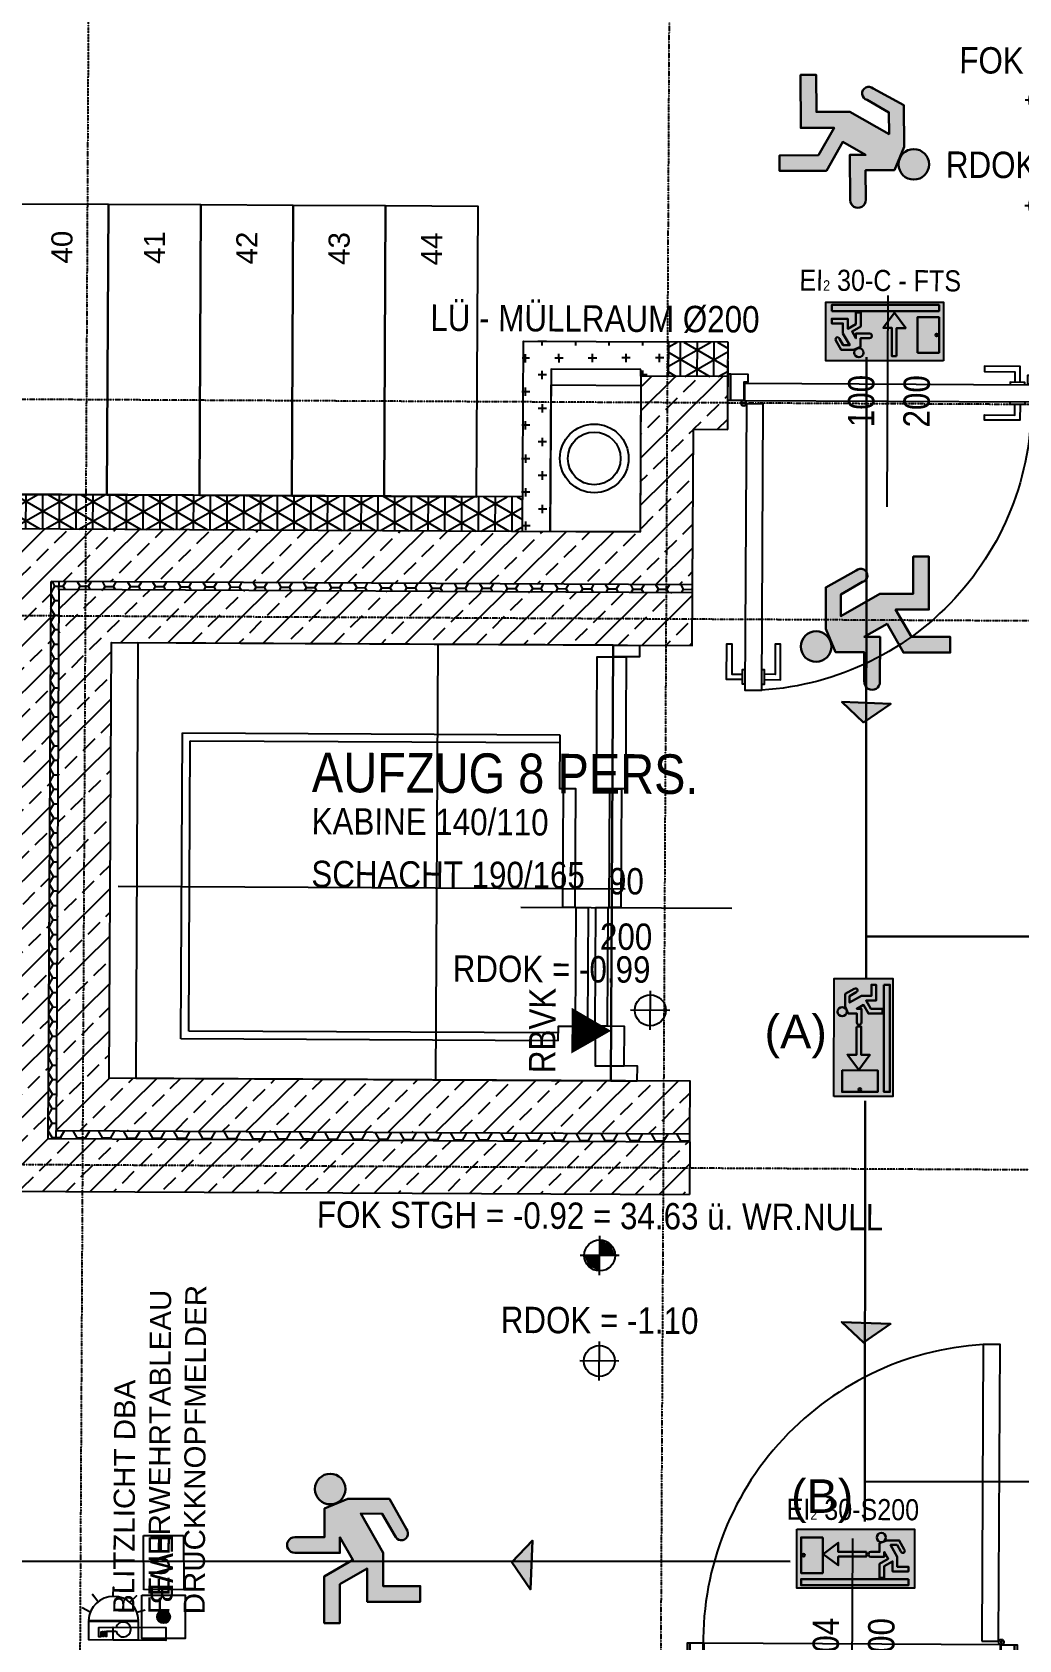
# Model space of a CAD drawing. Header units: millimetres. Extents: x -5498 to 144064, y 340 to 109563.
# Drawn here: x 12719 to 16457, y 65823 to 71914 of the extents above; entities that cross this region are included whole.
import ezdxf
from ezdxf.enums import TextEntityAlignment as Align

# ---------------------------------------------------------------- set-up
doc = ezdxf.new("R2010")
doc.units = ezdxf.units.MM
doc.linetypes.add('ACAD_ISO08W100', pattern=[36, 24, -3, 6, -3])
doc.linetypes.add('STRICHPUNKT', pattern=[1, 0.5, -0.25, 0, -0.25])
for name, color, linetype in [('00-AUF---------M0', 251, 'Continuous'), ('00-TXT---------M0', 8, 'Continuous'), ('01-ANS-G00-LEG-M0', 251, 'Continuous'), ('01-SYM-G00-Leg-M0', 251, 'Continuous'), ('01-TXT---------M0', 251, 'Continuous'), ('01-TXT---------PP', 1, 'Continuous'), ('01-TXT-G00-LEG-M0', 1, 'Continuous'), ('02-AXO-G00-LEG-M0', 251, 'STRICHPUNKT'), ('02-FIL-G00-LEG-GK', 251, 'Continuous'), ('02-FIL-G00-LEG-LILA', 251, 'Continuous'), ('02-FIL-G00-LEG-ORANGE', 251, 'Continuous'), ('02-FIL-G00-Leg-STB', 251, 'Continuous'), ('02-TWA-G00-LEG-M0', 251, 'Continuous'), ('02-WDA-G00-LEG-M0', 251, 'Continuous'), ('02-ZWA-G00-LEG-M0', 251, 'Continuous'), ('03-SYM-G00-LEG-M0', 251, 'Continuous'), ('05-STO---------M0', 251, 'Continuous'), ('05-SYM---------M0', 251, 'Continuous'), ('05-SYM-G00-LEG-M0', 251, 'Continuous'), ('05-TXT--------M0', 251, 'Continuous'), ('05-TXT-G00-LEG-M0', 251, 'Continuous'), ('06-SYM-G00-LEG-M0', 251, 'Continuous'), ('07-MOB-G00-LEG-FAHRRAD', 251, 'Continuous'), ('07-SAN-G00-LEG-M0', 251, 'Continuous')]:
    doc.layers.add(name, color=color, linetype=linetype)
doc.layers.add('00_HLP---------M0', color=251, linetype='Continuous', plot=False)
doc.layers.add('05_HLP---------M0', color=251, linetype='Continuous', plot=False)
doc.layers.add('E-BMA', color=232, linetype='Continuous', true_color=0xc3095d)
doc.layers.add('E_ERDUNG', color=150, linetype='ACAD_ISO08W100', true_color=0x0f87ff)
doc.styles.add('ARIAL', font='arial.ttf', dxfattribs={"width": 0.85})
doc.styles.get("Standard").update_dxf_attribs({"font": 'arial.ttf'})
pattern_1 = [(359.70755, (-20078.772, 18756.93), (47.764726, 27.252854), [31.75, -63.5]), (119.70755, (-20078.772, 18756.93), (-47.484027, 27.73904), [31.75, -63.5]), (59.70755, (-20078.772, 18756.93), (0.280699, 54.991893), [-63.5, 31.75])]
pattern_2 = [(89.70755, (-20078.77, 18756.93), (-63.49917, 0.32412), []), (149.70755, (-20078.77, 18756.93), (-32.03028, -54.82984), []), (209.70755, (-20078.77, 18756.93), (31.46889, -55.153955), [])]

# ---------------------------------------------------------------- blocks, each defined once
blk = doc.blocks.new('ET_BMA_DRUCKKNOPFMELDER')
h = blk.add_hatch(color=242)
edge = h.paths.add_edge_path()
edge.add_arc((0, 0), 3.6, 0, 360)
at = {"color": 242}
blk.add_lwpolyline([(-12, 12), (12, 12), (12, -12), (-12, -12)], close=True, dxfattribs=at)
blk.add_circle((0, 0), 3.6, dxfattribs=at)
blk = doc.blocks.new('5646465')
at = {"color": 1}
blk.add_lwpolyline([(37.671, 4255.106), (37.682, 4253.054), (36.168, 4253.047), (36.157, 4255.098), (37.671, 4255.106)], dxfattribs=at)
blk.add_text('FWB', height=0.8604, rotation=270.06179, dxfattribs=at).set_placement((36.417, 4255.173))
blk = doc.blocks.new('Blitzleuchte')
at = {"color": 1}
for points in [[(-7597, -508), (-7947, -508)], [(-7934, -565), (-7992, -582)], [(-7888, -637), (-7931, -679), (-7911, -660)], [(-7661, -641), (-7626, -689), (-7638, -673)], [(-7608, -565), (-7552, -595), (-7552, -595)], [(-7770, -679), (-7770, -739), (-7770, -713)]]:
    blk.add_lwpolyline(points, dxfattribs=at)
blk.add_arc((-7772, -501), 175, 182.1712, 357.8288, dxfattribs=at)
blk = doc.blocks.new('Feuerwehrsclüssel')
at = {"color": 1}
blk.add_lwpolyline([(-7839, -187), (-7492, -187), (-7492, -60), (-7839, -60), (-7839, -187)], dxfattribs=at)
at = {"color": 1, "linetype": 'ByBlock'}
blk.add_lwpolyline([(-7684, -145), (-7560, -143), (-7560, -83), (-7579, -83), (-7579, -115), (-7589, -116), (-7589, -84), (-7600, -84), (-7600, -116), (-7609, -116), (-7609, -84), (-7619, -84), (-7619, -119), (-7683, -120)], dxfattribs=at)
blk.add_arc((-7734, -131), 52.3, 12.999, 345.3458, dxfattribs=at)
blk = doc.blocks.new('LIFT')
at = {"layer": '00-AUF---------M0'}
for p, q in [((1.5, 1.73), (0.34, 1.73)), ((0.34, 1.73), (0.34, 0.3)), ((1.5, 0.3), (1.5, 1.73)), ((1.47, 1.7), (0.37, 1.7)), ((0.37, 1.7), (0.37, 0.3)), ((1.47, 0.3), (1.47, 1.7))]:
    blk.add_line(p, q, dxfattribs=at)
for points in [[(0.34, 0.3), (0.544, 0.3), (0.544, 0.29)], [(1.5, 0.3), (1.444, 0.3), (1.444, 0.19)]]:
    blk.add_lwpolyline(points, dxfattribs=at)
for points in [[(0.994, 0.24), (0.994, 0.285), (0.544, 0.285), (0.544, 0.24)], [(1.444, 0.19), (1.444, 0.235), (0.994, 0.235), (0.994, 0.19)], [(0.044, 0.05), (0.544, 0.05), (0.544, 0.16), (0.044, 0.16)], [(1.444, 0.115), (1.444, 0.16), (0.994, 0.16), (0.994, 0.115)], [(1.594, 0.05), (1.444, 0.05), (1.444, 0.16), (1.594, 0.16), (1.594, 0.05)], [(0, 0.1), (0, 0), (0.044, 0), (0.044, 0.1)], [(0.994, 0.065), (0.994, 0.11), (0.544, 0.11), (0.544, 0.065)], [(1.65, 0.1), (1.65, 0), (1.594, 0), (1.594, 0.1)]]:
    blk.add_lwpolyline(points, close=True, dxfattribs=at)
at = {"layer": '00_HLP---------M0'}
for points in [[(0.924, 0.05), (0.924, 1.97)], [(1.65, 1.9), (1.65, 0.1), (0, 0.1), (0, 1.9), (1.65, 1.9)], [(1.65, 0.763), (0, 0.763)]]:
    blk.add_lwpolyline(points, dxfattribs=at)
blk = doc.blocks.new('01-SQM')
at = {"layer": '01-TXT---------M0', "color": 1, "style": 'ARIAL', "width": 0.85}
blk.add_attdef('ROOM', (0, 0), '', height=0.15, dxfattribs=at)
blk.add_attdef('AREA', text='', height=0.1, dxfattribs=at).set_placement((0, -0.06), align=Align.TOP_LEFT)
at = {"layer": '01-TXT---------PP', "color": 1, "style": 'ARIAL', "width": 0.85}
blk.add_attdef('NR', text='', height=0.15, dxfattribs=at).set_placement((-0.1173, 0), align=Align.RIGHT)
blk.add_attdef('FLOOR', text='', height=0.1, dxfattribs=at).set_placement((0, -0.26), align=Align.TOP_LEFT)
blk = doc.blocks.new('01-HK1')
for p, q in [((-0.0005, -0.0742), (-0.0005, 0.0742)), ((0.0737, 0), (-0.0747, 0))]:
    blk.add_line(p, q)
blk.add_circle((-0.0005, 0), 0.0586)
for points in [[(-0.0005, 0.0586), (0.0409, 0.0414), (-0.0005, 0)], [(-0.0005, 0), (0.0581, 0), (0.0409, 0.0414)], [(-0.0591, 0), (-0.0419, -0.0414), (-0.0005, 0)], [(-0.0419, -0.0414), (-0.0005, -0.0586), (-0.0005, 0)]]:
    blk.add_solid(points)
at = {"layer": '01-TXT---------M0', "color": 8, "style": 'ARIAL', "width": 0.85}
blk.add_attdef('HEIGHT', text='', height=0.1, dxfattribs=at).set_placement((0, 0.2), align=Align.TOP_CENTER)
blk = doc.blocks.new('05-TXT')
at = {"layer": '05-TXT--------M0'}
blk.add_line((-0.4, 0), (0.4, 0), dxfattribs=at)
at = {"layer": '05-TXT--------M0', "color": 8, "style": 'ARIAL', "width": 0.85}
blk.add_attdef('BREITE', text='', height=0.1, dxfattribs=at).set_placement((0, 0.05), align=Align.CENTER)
blk.add_attdef('HÖHE', text='', height=0.1, rotation=360, dxfattribs=at).set_placement((0, -0.06), align=Align.TOP_CENTER)
blk = doc.blocks.new('01-hk4')
blk.add_lwpolyline([(0, 0, 0, 0.270625, 0), (0, 0.234375, 0.270625, 0.270625, 0)], format="xyseb")
at = {"layer": '00-TXT---------M0', "color": 8, "style": 'ARIAL', "width": 0.85}
blk.add_attdef('HEIGHT', text='', height=0.1, dxfattribs=at).set_placement((0, 0.35), align=Align.CENTER)
blk = doc.blocks.new('03-rar')
blk.add_circle((0, 0), 0.05)
at = {"layer": '01-TXT---------M0', "color": 8, "style": 'ARIAL', "width": 0.85}
blk.add_attdef('RR', text='', height=0.1, dxfattribs=at).set_placement((0, 0.1), align=Align.CENTER)
blk = doc.blocks.new('01-HK2')
for p, q in [((0, -0.098), (0, 0.098)), ((0.098, 0), (-0.098, 0))]:
    blk.add_line(p, q)
blk.add_circle((0, 0), 0.0773)
at = {"layer": '01-TXT---------M0', "color": 8, "style": 'ARIAL', "width": 0.85}
blk.add_attdef('HEIGHT', text='', height=0.1, rotation=360, dxfattribs=at).set_placement((0, 0.132), align=Align.BOTTOM_CENTER)
blk = doc.blocks.new('TÜR-BLOCKZARGE-100_STUMPF')
at = {"layer": '05-STO---------M0'}
for points in [[(-0.545, 0), (-0.595, 0), (-0.595, -0.1), (-0.53, -0.1), (-0.53, -0.1), (-0.53, -0.1), (-0.53, -0.069), (-0.545, -0.069), (-0.545, 0)], [(0.545, 0), (0.595, 0), (0.595, -0.1), (0.53, -0.1), (0.53, -0.1), (0.53, -0.1), (0.53, -0.069), (0.545, -0.069), (0.545, 0)]]:
    blk.add_lwpolyline(points, dxfattribs=at)
at = {"layer": '05-SYM---------M0'}
for points in [[(-0.4706, 0.0134), (-0.4706, 0.0134), (-0.4706, 0.0134), (-0.4706, 0.0134), (-0.5346, 0.0134), (-0.5346, 0.0134), (-0.5346, 0.0134), (-0.5346, 1.0974), (-0.5346, 1.0974), (-0.5346, 1.0974), (-0.4706, 1.0974), (-0.4706, 1.0974), (-0.4706, 1.0974), (-0.4706, 0.0134)], [(-0.5446, 1.0574), (-0.6046, 1.0574), (-0.6046, 0.9224), (-0.5846, 0.9224), (-0.5846, 1.0374), (-0.5446, 1.0374)], [(-0.5346, 1.0749), (-0.5446, 1.0749), (-0.5446, 1.0199), (-0.5346, 1.0199)], [(-0.4706, 1.0749), (-0.4606, 1.0749), (-0.4606, 1.0199), (-0.4706, 1.0199)], [(-0.4606, 1.0574), (-0.4006, 1.0574), (-0.4006, 0.9224), (-0.4206, 0.9224), (-0.4206, 1.0374), (-0.4606, 1.0374)], [(-0.55, 0.0104), (-0.54, 0.0104)], [(-0.545, 0.0154), (-0.545, 0.0054)]]:
    blk.add_lwpolyline(points, dxfattribs=at)
for points in [[(-0.595, 0), (-0.605, 0), (-0.605, -0.1), (-0.595, -0.1)], [(0.595, 0), (0.605, 0), (0.605, -0.1), (0.595, -0.1)]]:
    blk.add_lwpolyline(points, close=True, dxfattribs=at)
blk.add_circle((-0.545, 0.0104), 0.01, dxfattribs=at)
blk.add_arc((-0.545, 0.0104), 1.0895, 356.08448, 86.08448, dxfattribs=at)
at = {"layer": '05_HLP---------M0'}
for points in [[(0.502, 0.01), (0.502, 0.07), (0.367, 0.07), (0.367, 0.05), (0.482, 0.05), (0.482, 0.01)], [(-0.605, 0.05), (-0.605, -0.15)], [(-0.542, -0.064), (-0.542, -0.064), (-0.542, -0.064), (-0.542, -0.064), (-0.542, 0), (-0.542, 0), (-0.542, 0), (0.542, 0), (0.542, 0), (0.542, 0), (0.542, -0.064), (0.542, -0.064), (0.542, -0.064), (-0.542, -0.064)], [(0.5195, 0), (0.5195, 0.01), (0.4645, 0.01), (0.4645, 0)], [(0.605, 0.05), (0.605, -0.15)], [(0.502, -0.074), (0.502, -0.134), (0.367, -0.134), (0.367, -0.114), (0.482, -0.114), (0.482, -0.074)], [(0.5195, -0.064), (0.5195, -0.074), (0.4645, -0.074), (0.4645, -0.064)]]:
    blk.add_lwpolyline(points, dxfattribs=at)
blk = doc.blocks.new('TÜR-BLOCKZARGE-SCHACHT_125')
at = {"layer": '05-STO---------M0'}
for points in [[(-0.565, 0), (-0.615, 0), (-0.615, 0.1), (-0.55, 0.1), (-0.55, 0.1), (-0.55, 0.1), (-0.55, 0.069), (-0.565, 0.069), (-0.565, 0)], [(0.565, 0), (0.615, 0), (0.615, 0.1), (0.55, 0.1), (0.55, 0.1), (0.55, 0.1), (0.55, 0.069), (0.565, 0.069), (0.565, 0)]]:
    blk.add_lwpolyline(points, dxfattribs=at)
at = {"layer": '05-SYM---------M0'}
for points in [[(-0.615, 0), (-0.625, 0), (-0.625, 0.1), (-0.615, 0.1)], [(0.615, 0), (0.625, 0), (0.625, 0.1), (0.615, 0.1)]]:
    blk.add_lwpolyline(points, close=True, dxfattribs=at)
for points in [[(-0.57, -0.0104), (-0.56, -0.0104)], [(-0.565, -0.0154), (-0.565, -0.0054)], [(-0.4906, -0.0134), (-0.4906, -0.0134), (-0.4906, -0.0134), (-0.4906, -0.0134), (-0.5546, -0.0134), (-0.5546, -0.0134), (-0.5546, -0.0134), (-0.5546, -1.1374), (-0.5546, -1.1374), (-0.5546, -1.1374), (-0.4906, -1.1374), (-0.4906, -1.1374), (-0.4906, -1.1374), (-0.4906, -0.0134)]]:
    blk.add_lwpolyline(points, dxfattribs=at)
blk.add_circle((-0.565, -0.0104), 0.01, dxfattribs=at)
blk.add_arc((-0.565, -0.0104), 1.1295, 273.77696, 3.77696, dxfattribs=at)
at = {"layer": '05_HLP---------M0'}
blk.add_lwpolyline([(-0.562, 0.064), (-0.562, 0.064), (-0.562, 0.064), (-0.562, 0.064), (-0.562, 0), (-0.562, 0), (-0.562, 0), (0.562, 0), (0.562, 0), (0.562, 0), (0.562, 0.064), (0.562, 0.064), (0.562, 0.064), (-0.562, 0.064)], dxfattribs=at)
blk = doc.blocks.new('9809550')
at = {"color": 18, "lineweight": 30, "true_color": 0x000000}
for points in [[(423921.7, 99168.8), (423956.8, 99168.8), (423956.8, 99202.9), (423984.5, 99214.5), (424033.7, 99214.5), (424053.8, 99178.3)], [(424040.2, 99170.9), (424025.2, 99196.7), (423999.7, 99196.8), (424026.2, 99150.3), (424026.2, 99110.9), (424070.2, 99110.9), (424070.2, 99092.3), (424007.5, 99092.3), (424007.5, 99131.7), (423975, 99113.1), (423975, 99067), (423956.5, 99067), (423956.5, 99122.4), (423990.5, 99141.9), (423975.1, 99168.8), (423975.1, 99150.2), (423921.7, 99150.3)]]:
    blk.add_lwpolyline(points, dxfattribs=at)
blk.add_circle((423963.6, 99225.9), 18.1, dxfattribs=at)
for centre, radius, start, end in [((423921.7, 99159.5), 9.27, 89.9849, 270.0151), ((424047.8, 99173.1), 7.96, 195.7299, 41.4005)]:
    blk.add_arc(centre, radius, start, end, dxfattribs=at)
blk = doc.blocks.new('RIVO-SIBEL-ARR-left')
h = blk.add_hatch(color=100)
h.paths.add_polyline_path([(3656.51, 1956.46), (3656.51, 1947.63), (3674.18, 1947.63), (3674.18, 1956.46)])
h.paths.add_polyline_path([(3662.75, 1954.45), (3662.75, 1953.06), (3666.97, 1953.06), (3666.98, 1952.36), (3662.74, 1952.36), (3662.74, 1951.07), (3660.49, 1952.74)], flags=16)
h.paths.add_polyline_path([(3660.42, 1955.25), (3660.42, 1949.9), (3657.18, 1949.9), (3657.18, 1955.25)], flags=16)
h.paths.add_polyline_path([(3657.73, 1952.58, -1), (3657.35, 1952.58, -1)], flags=0)
h.paths.add_polyline_path([(3667.61, 1953.06), (3668.95, 1953.06), (3668.95, 1954.36), (3669.48, 1954.59, -0.535619), (3668.52, 1955.23, -1), (3669.9, 1955.23, -0.302406), (3669.48, 1954.59), (3670.01, 1954.8), (3671.88, 1954.8), (3672.65, 1953.42, -1.25347), (3672.13, 1953.14), (3671.56, 1954.12), (3670.59, 1954.12), (3671.59, 1952.35), (3671.59, 1950.85), (3673.27, 1950.85), (3673.27, 1950.14), (3670.88, 1950.14), (3670.88, 1951.64), (3669.64, 1950.93), (3669.64, 1949.18), (3668.94, 1949.18), (3668.94, 1951.29), (3670.24, 1952.03), (3669.65, 1953.05), (3669.65, 1952.35), (3667.61, 1952.35, -1)], flags=16)
h.paths.add_polyline_path([(3673.27, 1948.98), (3673.27, 1948.07), (3657.18, 1948.07), (3657.18, 1948.98)], flags=16)
h = blk.add_hatch(color=7)
h.paths.add_polyline_path([(3660.42, 1955.25), (3657.18, 1955.25), (3657.18, 1949.9), (3660.42, 1949.9)])
h.paths.add_polyline_path([(3657.73, 1952.58, -1), (3657.35, 1952.58, -1)], flags=16)
h.paths.add_polyline_path([(3673.27, 1948.07), (3673.27, 1948.98), (3657.18, 1948.98), (3657.18, 1948.07)])
h = blk.add_hatch(color=256)
h.paths.add_polyline_path([(3670.59, 1954.12), (3671.56, 1954.12), (3672.13, 1953.14, 1.25347), (3672.65, 1953.42), (3671.88, 1954.8), (3670.01, 1954.8), (3668.95, 1954.36), (3668.95, 1953.06), (3667.61, 1953.06, 1), (3667.61, 1952.35), (3669.65, 1952.35), (3669.65, 1953.05), (3670.24, 1952.03), (3668.94, 1951.29), (3668.94, 1949.18), (3669.64, 1949.18), (3669.64, 1950.93), (3670.88, 1951.64), (3670.88, 1950.14), (3673.27, 1950.14), (3673.27, 1950.85), (3671.59, 1950.85), (3671.59, 1952.35)])
h.paths.add_polyline_path([(3668.52, 1955.23, 1), (3669.9, 1955.23, 1)])
blk.add_hatch(color=256).paths.add_polyline_path([(3662.75, 1953.06), (3662.75, 1954.45), (3660.49, 1952.74), (3662.74, 1951.07), (3662.74, 1952.36), (3666.98, 1952.36), (3666.97, 1953.06)])
blk.add_lwpolyline([(3656.51, 1956.46), (3674.18, 1956.46), (3674.18, 1947.63), (3656.51, 1947.63)], close=True)
at = {"color": 18, "lineweight": 30, "true_color": 0x000000}
for points in [[(3660.42, 1955.25), (3657.18, 1955.25), (3657.18, 1949.9), (3660.42, 1949.9)], [(3673.27, 1948.98), (3657.18, 1948.98), (3657.18, 1948.07), (3673.27, 1948.07)]]:
    blk.add_lwpolyline(points, close=True, dxfattribs=at)
blk.add_lwpolyline([(3666.97, 1953.06), (3662.75, 1953.06), (3662.75, 1954.45), (3660.49, 1952.74), (3662.74, 1951.07), (3662.74, 1952.36), (3666.98, 1952.36), (3666.97, 1953.06)], dxfattribs=at)
blk.add_circle((3657.54, 1952.58), 0.19, dxfattribs=at)
at = {"xscale": 0.0381026673526157, "yscale": 0.0381026673526157, "zscale": 0.0381026673526157}
blk.add_blockref('9809550', (-12484.93, -1825.54), dxfattribs=at)
blk = doc.blocks.new('RIVO-SIBEL-ARR-down')
h = blk.add_hatch(color=100)
h.paths.add_polyline_path([(3686.69, 1956.46), (3686.69, 1947.63), (3704.36, 1947.63), (3704.36, 1956.46)])
h.paths.add_polyline_path([(3693.72, 1955.75), (3694.43, 1955.76), (3694.43, 1951.52), (3695.72, 1951.52), (3694.04, 1949.27), (3692.34, 1951.53), (3693.72, 1951.53)], flags=16)
h.paths.add_polyline_path([(3690.59, 1955.25), (3690.59, 1949.9), (3687.35, 1949.9), (3687.35, 1955.25)], flags=16)
h.paths.add_polyline_path([(3687.91, 1952.58, -1), (3687.53, 1952.58, -1)], flags=0)
h.paths.add_polyline_path([(3697.79, 1953.06), (3699.13, 1953.06), (3699.13, 1954.36), (3699.65, 1954.59, -0.535619), (3698.7, 1955.23, -1), (3700.07, 1955.23, -0.302406), (3699.65, 1954.59), (3700.18, 1954.8), (3702.06, 1954.8), (3702.82, 1953.42, -1.25347), (3702.3, 1953.14), (3701.73, 1954.12), (3700.76, 1954.12), (3701.77, 1952.35), (3701.77, 1950.85), (3703.45, 1950.85), (3703.45, 1950.14), (3701.06, 1950.14), (3701.06, 1951.64), (3699.82, 1950.93), (3699.82, 1949.18), (3699.12, 1949.18), (3699.12, 1951.29), (3700.41, 1952.03), (3699.82, 1953.05), (3699.82, 1952.35), (3697.79, 1952.35, -1)], flags=16)
h.paths.add_polyline_path([(3703.45, 1948.98), (3703.45, 1948.07), (3687.35, 1948.07), (3687.35, 1948.98)], flags=16)
h = blk.add_hatch(color=7)
h.paths.add_polyline_path([(3690.59, 1955.25), (3687.35, 1955.25), (3687.35, 1949.9), (3690.59, 1949.9)])
h.paths.add_polyline_path([(3687.91, 1952.58, -1), (3687.53, 1952.58, -1)], flags=16)
h.paths.add_polyline_path([(3703.45, 1948.07), (3703.45, 1948.98), (3687.35, 1948.98), (3687.35, 1948.07)])
blk.add_hatch(color=256).paths.add_polyline_path([(3693.72, 1951.53), (3692.34, 1951.53), (3694.04, 1949.27), (3695.72, 1951.52), (3694.43, 1951.52), (3694.43, 1955.76), (3693.72, 1955.75)])
h = blk.add_hatch(color=256)
h.paths.add_polyline_path([(3700.76, 1954.12), (3701.73, 1954.12), (3702.3, 1953.14, 1.25347), (3702.82, 1953.42), (3702.06, 1954.8), (3700.18, 1954.8), (3699.13, 1954.36), (3699.13, 1953.06), (3697.79, 1953.06, 1), (3697.79, 1952.35), (3699.82, 1952.35), (3699.82, 1953.05), (3700.41, 1952.03), (3699.12, 1951.29), (3699.12, 1949.18), (3699.82, 1949.18), (3699.82, 1950.93), (3701.06, 1951.64), (3701.06, 1950.14), (3703.45, 1950.14), (3703.45, 1950.85), (3701.77, 1950.85), (3701.77, 1952.35)])
h.paths.add_polyline_path([(3698.7, 1955.23, 1), (3700.07, 1955.23, 1)])
blk.add_lwpolyline([(3686.69, 1956.46), (3704.36, 1956.46), (3704.36, 1947.63), (3686.69, 1947.63)], close=True)
at = {"color": 18, "lineweight": 30, "true_color": 0x000000}
for points in [[(3690.59, 1955.25), (3687.35, 1955.25), (3687.35, 1949.9), (3690.59, 1949.9)], [(3703.45, 1948.98), (3687.35, 1948.98), (3687.35, 1948.07), (3703.45, 1948.07)]]:
    blk.add_lwpolyline(points, close=True, dxfattribs=at)
blk.add_lwpolyline([(3693.72, 1955.75), (3693.72, 1951.53), (3692.34, 1951.53), (3694.04, 1949.27), (3695.72, 1951.52), (3694.43, 1951.52), (3694.43, 1955.76), (3693.72, 1955.75)], dxfattribs=at)
blk.add_circle((3687.72, 1952.58), 0.19, dxfattribs=at)
at = {"xscale": 0.0381026673526157, "yscale": 0.0381026673526157, "zscale": 0.0381026673526157}
blk.add_blockref('9809550', (-12454.76, -1825.54), dxfattribs=at)
blk = doc.blocks.new('4444444')
at = {"lineweight": 30}
h = blk.add_hatch(color=100, dxfattribs=at)
h.dxf.hatch_style = 1
h.paths.add_polyline_path([(431810.8, 98429.5), (431736, 98429.5), (431806.7, 98326.5)])
h.paths.add_polyline_path([(431814, 98511.5), (431736, 98429.5), (431810.8, 98429.5)])
at = {"color": 102, "lineweight": 30, "true_color": 0x21de37}
blk.add_lwpolyline([(431736, 98429.5), (431806.7, 98326.5), (431736, 98429.5), (431814, 98511.5), (431806.7, 98326.5)], dxfattribs=at)
blk = doc.blocks.new('750298750')
h = blk.add_hatch(color=3)
h.paths.add_polyline_path([(426943.6, 99576.9), (426968.1, 99576.8), (426982.5, 99552, 1.25347), (426995.6, 99559.2), (426976.3, 99594), (426929, 99594), (426902.3, 99582.8), (426902.3, 99550), (426868.6, 99550, 1), (426868.6, 99532.2), (426919.9, 99532.1), (426919.9, 99550), (426934.8, 99524.1), (426902.1, 99505.4), (426902.1, 99452.1), (426919.8, 99452.1), (426919.8, 99496.4), (426951.1, 99514.3), (426951.1, 99476.4), (427011.4, 99476.4), (427011.4, 99494.3), (426969.1, 99494.3), (426969.1, 99532.2)])
h.paths.add_polyline_path([(426891.5, 99604.9, 1), (426926.3, 99604.9, 1)])
at = {"xscale": 0.9619413167778113, "yscale": 0.9619413167778113, "zscale": 0.9619413167778113}
blk.add_blockref('9809550', (19080.8, 4155.4), dxfattribs=at)

msp = doc.modelspace()

# ---------------------------------------------------------------- hatches: boundary and pattern name
at = {"layer": '02-FIL-G00-LEG-GK', "ltscale": 0.2}
h = msp.add_hatch(dxfattribs=at)
h.set_pattern_fill('NET3', color=256, scale=20, angle=197.04654, style=0)
h.set_pattern_definition(pattern_2)
h.paths.add_polyline_path([(15355.1, 70659.2), (15355.5, 70739.1), (15130.5, 70740.3), (15129.9, 70610.3), (15354.9, 70609.2)])
h = msp.add_hatch(dxfattribs=at)
h.set_pattern_fill('NET3', color=256, scale=20, angle=197.04654, style=0)
h.set_pattern_definition(pattern_2)
h.paths.add_polyline_path([(14576.9, 70023.1), (14577.5, 70153), (9772.6, 70177.6), (9771.9, 70047.6)])
at = {"layer": '02-FIL-G00-LEG-LILA'}
h = msp.add_hatch(dxfattribs=at)
h.set_pattern_fill('HONEY', color=256, scale=10, angle=107.04654, style=0)
h.set_pattern_definition(pattern_1)
h.paths.add_polyline_path([(12820.9, 69832.1), (12790.9, 69832.2), (12780.1, 67722.3), (12810.1, 67722.1), (12810.2, 67752.1), (12820.7, 69802.1)])
h = msp.add_hatch(dxfattribs=at)
h.set_pattern_fill('HONEY', color=256, scale=10, angle=107.04654, style=0)
h.set_pattern_definition(pattern_1)
h.paths.add_polyline_path([(12820.7, 69802.1), (15220.7, 69789.8), (15220.8, 69819.8), (12820.9, 69832.1)])
h = msp.add_hatch(dxfattribs=at)
h.set_pattern_fill('HONEY', color=256, scale=10, angle=107.04654, style=0)
h.set_pattern_definition(pattern_1)
h.paths.add_polyline_path([(12810.1, 67722.1), (15210.1, 67709.9), (15210.2, 67739.9), (12810.2, 67752.1)])
at = {"layer": '02-FIL-G00-LEG-ORANGE'}
h = msp.add_hatch(dxfattribs=at)
h.set_pattern_fill('CROSS', color=256, scale=10, angle=197.04654, style=0)
h.set_pattern_definition([(90.1423, (31995.2, 67277.07), (-63.65752, 63.3421), [31.75, -95.25]), (180.1423, (32011.035, 67292.983), (-63.3421, -63.65752), [31.75, -95.25])])
h.paths.add_polyline_path([(15130.5, 70740.3), (14575.5, 70743.1), (14571.9, 70023.1), (14676.9, 70022.6), (14680, 70637.6), (15025, 70635.8), (15024.9, 70610.8), (15129.9, 70610.3)])
at = {"layer": '02-FIL-G00-Leg-STB'}
h = msp.add_hatch(dxfattribs=at)
h.set_pattern_fill('ANSI33', color=256, scale=20, angle=107.04654, style=0)
h.set_pattern_definition([(44.70755, (-20078.77, 18756.93), (-89.34302, 90.25976), []), (44.70755, (-19988.97, 18756.47), (-89.34302, 90.25976), [63.5, -31.75])])
h.paths.add_polyline_path([(15223.8, 70409.8), (15353.8, 70409.2), (15354.9, 70609.2), (15024.9, 70610.8), (15021.8, 70020.8), (14681.9, 70022.6), (9771.9, 70047.6), (9770.9, 69847.6), (12590.9, 69833.2), (12579.1, 67523.3), (15209, 67509.9), (15210.1, 67709.9), (12780.1, 67722.3), (12790.9, 69832.2), (15220.8, 69819.8)])
h = msp.add_hatch(dxfattribs=at)
h.set_pattern_fill('ANSI33', color=256, scale=20, angle=107.04654, style=0)
h.set_pattern_definition([(44.70755, (-20078.77, 18756.93), (-89.34302, 90.25976), []), (44.70755, (-19988.97, 18756.47), (-89.34302, 90.25976), [63.5, -31.75])])
h.paths.add_polyline_path([(15220.7, 69789.8), (12820.7, 69802.1), (12810.2, 67752.1), (15210.2, 67739.9), (15211.2, 67939.9), (13011.3, 67951.1), (13019.7, 69601.1), (15219.6, 69589.8)])

# ---------------------------------------------------------------- linework, layer by layer
at = {"color": 102, "lineweight": 30, "true_color": 0x21de37}
for points in [[(15879.2, 70682.5), (15878.8, 68327.3)], [(15874, 67864.6), (15873.7, 66271.7)], [(15590, 66120.1), (11675.2, 66120.7), (11675.2, 66541.1), (11641.5, 66541.1)], [(22096.9, 66421.1), (15873.7, 66422.1)]]:
    msp.add_lwpolyline(points, dxfattribs=at)
at = {"color": 102, "lineweight": 30}
msp.add_lwpolyline([(20600.4, 68487.1), (15878.8, 68487.8)], dxfattribs=at)
at = {"layer": '01-ANS-G00-LEG-M0'}
msp.add_lwpolyline([(14684.7, 70577.6), (15024.7, 70575.8), (15021.8, 70020.8), (14681.9, 70022.6)], close=True, dxfattribs=at)
msp.add_lwpolyline([(14919.7, 69591.4), (14911.2, 67941.4)], dxfattribs=at)
at = {"layer": '02-AXO-G00-LEG-M0'}
for points in [[(12956.9, 76889.1), (12842.5, 54489.4)], [(15156.8, 76877.8), (15042.5, 54478.1)], [(23504.2, 70467.6), (2486, 70574.8)], [(23500.1, 69647.6), (2481.8, 69754.8)], [(23489.4, 67567.6), (2471.2, 67674.9)]]:
    msp.add_lwpolyline(points, dxfattribs=at)
at = {"layer": '02-TWA-G00-LEG-M0'}
for p, q in [((15024.9, 70610.8), (15021.8, 70020.8)), ((15220.8, 69819.8), (15223.8, 70409.8)), ((9771.9, 70047.6), (15021.8, 70020.8)), ((15220.8, 69819.8), (12790.9, 69832.2)), ((12780.1, 67722.3), (15210.1, 67709.9)), ((12579.1, 67523.3), (15209, 67509.9))]:
    msp.add_line(p, q, dxfattribs=at)
for points in [[(15354.9, 70609.2), (15024.9, 70610.8)], [(15353.8, 70409.2), (15354.9, 70609.2)], [(15223.8, 70409.8), (15353.8, 70409.2)], [(15220.8, 69819.8), (15221.8, 70019.8)], [(12780.1, 67722.3), (12790.9, 69832.2)], [(15210.1, 67709.9), (15209, 67509.9)]]:
    msp.add_lwpolyline(points, dxfattribs=at)
msp.add_lwpolyline([(15220.7, 69789.8), (12820.7, 69802.1), (12810.2, 67752.1), (15210.2, 67739.9), (15211.2, 67939.9), (13011.3, 67951.1), (13019.7, 69601.1), (15219.6, 69589.8)], close=True, dxfattribs=at)
at = {"layer": '02-WDA-G00-LEG-M0'}
for points in [[(12820.7, 69802.1), (12820.9, 69832.1)], [(15220.7, 69789.8), (15220.8, 69819.8)], [(12810.1, 67722.1), (12810.2, 67752.1)], [(15210.1, 67709.9), (15210.2, 67739.9)]]:
    msp.add_lwpolyline(points, dxfattribs=at)
at = {"layer": '02-ZWA-G00-LEG-M0'}
for p, q in [((15355.5, 70739.1), (15130.5, 70740.3)), ((14577.5, 70153), (9772.6, 70177.6))]:
    msp.add_line(p, q, dxfattribs=at)
for points in [[(14576.9, 70023.1), (14580.5, 70743.1), (15130.5, 70740.3), (15130.5, 70740.3)], [(15129.9, 70610.3), (15130.5, 70740.3)], [(15354.9, 70609.2), (15355.5, 70739.1)], [(15025, 70635.8), (14685, 70637.6), (14681.9, 70022.6)], [(15024.9, 70610.8), (15025, 70635.8)]]:
    msp.add_lwpolyline(points, dxfattribs=at)
at = {"layer": '03-SYM-G00-LEG-M0'}
msp.add_circle((14848.3, 70299.2), 130, dxfattribs=at)
at = {"layer": '07-MOB-G00-LEG-FAHRRAD'}
for points in [[(12658.2, 71262.9), (12652.5, 70162.9), (13002.5, 70161.2), (13008.2, 71261.1)], [(13008.2, 71261.1), (13002.5, 70161.2), (13352.5, 70159.4), (13358.1, 71259.4)], [(13358.1, 71259.4), (13352.5, 70159.4), (13702.5, 70157.6), (13708.1, 71257.6)], [(13708.1, 71257.6), (13702.5, 70157.6), (14052.5, 70155.8), (14058.1, 71255.8)], [(14058.1, 71255.8), (14052.5, 70155.8), (14402.5, 70154), (14408.1, 71254)]]:
    msp.add_lwpolyline(points, close=True, dxfattribs=at)
at = {"layer": '07-SAN-G00-LEG-M0'}
msp.add_lwpolyline([(13025.4, 65821), (13025.6, 65871), (13225.6, 65870), (13225.4, 65820)], close=True, dxfattribs=at)

# ---------------------------------------------------------------- block references
at = {"color": 102, "lineweight": 30, "true_color": 0x21de37}
for p, xscale, yscale, zscale, rotation in [((-308271.1, -1349409), -3.324484011775431, 3.32448401177543, 3.32448401177543, 270.2745739577456), ((346602.2, -1349717.1), 3.324484011775431, 3.324484011775431, 3.324484011775431, 89.99106163391016), ((-1405455.2, -264519.4), 3.324484011775431, 3.324484011775431, 3.324484011775431, 359.9910616339362)]:
    msp.add_blockref('750298750', p, dxfattribs=dict(at, xscale=xscale, yscale=yscale, zscale=zscale, rotation=rotation))
for name, p, xscale, yscale, zscale, rotation in [('RIVO-SIBEL-ARR-down', (109253.2, 120047.1), 25.24603613378723, 25.24603613378723, 25.24603613378723, 179.9910616337799), ('RIVO-SIBEL-ARR-left', (65134.9, -24438.2), 25.24603613378724, 25.24603613378724, 25.24603613378724, 89.99106163389762), ('RIVO-SIBEL-ARR-left', (-76704.9, 16863.1), 25.24603613378724, 25.24603613378724, 25.24603613378724, 359.9910616339362), ('Blitzleuchte', (8802.4, 65629.6), 0.5435438009176752, 0.5435438009176752, 0.5435438009176752, 179.8699664387831), ('Feuerwehrsclüssel', (8860.7, 65800.1), 0.5435438009176752, 0.5435438009176752, 0.5435438009176752, 179.8699664387831)]:
    msp.add_blockref(name, p, dxfattribs=dict(xscale=xscale, yscale=yscale, zscale=zscale, rotation=rotation))
for p, rotation in [((114230.4, -362452.7), 89.9910616338881), ((114230, -364802.4), 89.9910616338881), ((-417214.8, -32245.5), 359.9910616339784)]:
    msp.add_blockref('4444444', p, dxfattribs=dict(at, rotation=rotation))
at = {"layer": '01-SYM-G00-Leg-M0', "xscale": 999.9999999999995, "yscale": 999.9999999999995, "zscale": 999.9999999999995}
for p, rotation, values in [((16555.4, 71656.4), 359.7075493108957, {'HEIGHT': 'FOK = -0.92'}), ((14869.4, 67279.2), 359.7075493024624, {'HEIGHT': 'FOK STGH = -0.92 = 34.63 ü. WR.NULL'})]:
    msp.add_blockref('01-HK1', p, dxfattribs=dict(at, rotation=rotation)).add_auto_attribs(values)
at = {"layer": '01-SYM-G00-Leg-M0'}
ref = msp.add_blockref('01-HK2', (16553.9, 71256.4), dxfattribs=dict(at, xscale=757.5757580624568, yscale=757.5757580613002, zscale=757.5757580681657, rotation=359.7075493423951))
ref.add_attrib('HEIGHT', 'RDOK = -1.10', dxfattribs={"layer": '01-TXT---------M0', "color": 8, "height": 100, "rotation": 359.70755, "style": 'ARIAL', "width": 0.85}).set_placement((16554.3, 71330.6), align=Align.BOTTOM_CENTER)
ref = msp.add_blockref('01-HK2', (15060.4, 68208.2), dxfattribs=dict(at, xscale=757.575758062457, yscale=757.5757580613002, zscale=757.5757580681657, rotation=359.7075493185082))
ref.add_attrib('HEIGHT', 'RDOK = -0.99', dxfattribs={"layer": '01-TXT---------M0', "color": 8, "height": 100, "rotation": 359.70755, "style": 'ARIAL', "width": 0.85}).set_placement((15060.8, 68282.4), align=Align.BOTTOM_RIGHT)
ref = msp.add_blockref('01-hk4', (14912.2, 68130.4), dxfattribs=dict(at, xscale=-640.000000447677, yscale=640.0000004059355, zscale=640.0000004327272, rotation=89.70754931986887))
ref.add_attrib('HEIGHT', 'RBVK', dxfattribs={"layer": '00-TXT---------M0', "color": 8, "extrusion": (0, 0, -1), "height": 100, "rotation": 270.29245, "style": 'ARIAL', "text_generation_flag": 2, "width": 0.85}).set_placement((-14651.5, 68131.7), align=Align.MIDDLE_CENTER)
ref = msp.add_blockref('01-HK2', (14867.8, 66879.2), dxfattribs=dict(at, xscale=757.5757580624568, yscale=757.5757580613002, zscale=757.5757580681657, rotation=359.7075493423951))
ref.add_attrib('HEIGHT', 'RDOK = -1.10', dxfattribs={"layer": '01-TXT---------M0', "color": 8, "height": 100, "rotation": 359.70755, "style": 'ARIAL', "width": 0.85}).set_placement((14868.2, 66953.4), align=Align.BOTTOM_CENTER)
at = {"layer": '01-TXT-G00-LEG-M0', "xscale": 999.9999999999995, "yscale": 999.9999999999995, "zscale": 999.9999999999995, "rotation": 359.7075493142514}
msp.add_blockref('01-SQM', (13778.3, 69034.8), dxfattribs=at).add_auto_attribs({'ROOM': 'AUFZUG 8 PERS.', 'AREA': 'KABINE 140/110', 'FLOOR': 'SCHACHT 190/165'})
at = {"layer": '03-SYM-G00-LEG-M0'}
ref = msp.add_blockref('03-rar', (14848.3, 70299.2), dxfattribs=dict(at, xscale=2000.000001371743, yscale=2000.000001371743, zscale=2000.000001371743, rotation=359.7075493732307))
ref.add_attrib('RR', 'LÜ - MÜLLRAUM %%c200', dxfattribs={"layer": '01-TXT---------M0', "color": 8, "height": 100, "rotation": 359.70755, "style": 'ARIAL', "width": 0.85}).set_placement((14850.7, 70779.3), align=Align.CENTER)
at = {"layer": '05-SYM-G00-LEG-M0', "yscale": 999.9999999999995, "zscale": 999.9999999999995}
for name, p, xscale, rotation in [('TÜR-BLOCKZARGE-100_STUMPF', (15959.4, 70516.1), -999.9999999999995, 179.7075493089469), ('TÜR-BLOCKZARGE-SCHACHT_125', (15825.3, 65806.7), 999.9999999999995, 179.707549314454)]:
    msp.add_blockref(name, p, dxfattribs=dict(at, xscale=xscale, rotation=rotation))
at = {"layer": '05-TXT-G00-LEG-M0', "xscale": 999.9999999999995, "yscale": 999.9999999999995, "zscale": 999.9999999999995}
for p, rotation, values in [((15959.4, 70516.1), 89.7075493337488, {'BREITE': '100', 'HÖHE': '200'}), ((14969.6, 68597.1), 359.7075493302928, {'BREITE': '90', 'HÖHE': '200'}), ((15825.3, 65806.7), 89.7075493319982, {'BREITE': '104', 'HÖHE': '200'})]:
    msp.add_blockref('05-TXT', p, dxfattribs=dict(at, rotation=rotation)).add_auto_attribs(values)
at = {"layer": '06-SYM-G00-LEG-M0', "xscale": -999.9999999999995, "yscale": 999.9999999999995, "zscale": 999.9999999999995, "rotation": 89.70754931669501}
msp.add_blockref('LIFT', (15019.7, 69590.8), dxfattribs=at)
at = {"layer": 'E-BMA', "xscale": 6.833897088380155, "yscale": 6.833897088380155, "zscale": 6.833897088380155, "rotation": 0.1705303331157863}
msp.add_blockref('ET_BMA_DRUCKKNOPFMELDER', (13216.9, 65909.9), dxfattribs=at)
at = {"layer": 'E_ERDUNG', "color": 0, "lineweight": 40, "xscale": 99.99999999999994, "yscale": 99.99999999999994, "zscale": 99.99999999999994, "rotation": 359.90463761632}
msp.add_blockref('5646465', (8817.1, -359285.5), dxfattribs=at)

# ---------------------------------------------------------------- texts
at = {"color": 3, "lineweight": 30, "char_height": 126.97, "attachment_point": 1, "rotation": 359.99106}
for s, insert in [('(A)', (15493.2, 68191.2)), ('(B)', (15593.5, 66430.7))]:
    msp.add_mtext_dynamic_manual_height_columns(s, width=26879.974, gutter_width=634.8, heights=[0], dxfattribs=dict(at, insert=insert))
at = {"layer": '01-TXT-G00-LEG-M0', "char_height": 80, "width": 750, "attachment_point": 6, "rotation": 89.70755}
for s, insert in [('{\\fArial|b0|i0|c0|p34;40}', (12832.6, 71162)), ('{\\fArial|b0|i0|c0|p34;41}', (13182.6, 71160.2)), ('{\\fArial|b0|i0|c0|p34;42}', (13532.6, 71158.5)), ('{\\fArial|b0|i0|c0|p34;43}', (13882.6, 71156.7)), ('{\\fArial|b0|i0|c0|p34;44}', (14232.6, 71154.9))]:
    msp.add_mtext(s, dxfattribs=dict(at, insert=insert))
at = {"layer": '05-TXT-G00-LEG-M0', "char_height": 80, "rotation": 359.7075, "style": 'ARIAL'}
for s, insert, width, attachment_point in [('EI{\\H0.5x;2} 30-C - FTS', (15931.5, 70932.2), 1619.945, 8), ('EI{\\H0.5x;2} 30-S200', (15828.2, 66356.7), 1162.6, 2)]:
    msp.add_mtext(s, dxfattribs=dict(at, insert=insert, width=width, attachment_point=attachment_point))
at = {"layer": '07-SAN-G00-LEG-M0', "insert": (13025.9, 65921), "char_height": 80, "width": 1045.5, "attachment_point": 1, "rotation": 89.70755}
msp.add_mtext('{\\fArial|b0|i0|c0|p34;BLITZLICHT DBA\\PFEUERWEHRTABLEAU\\PDRUCKKNOPFMELDER}', dxfattribs=at)

doc.saveas('drawing.dxf')
